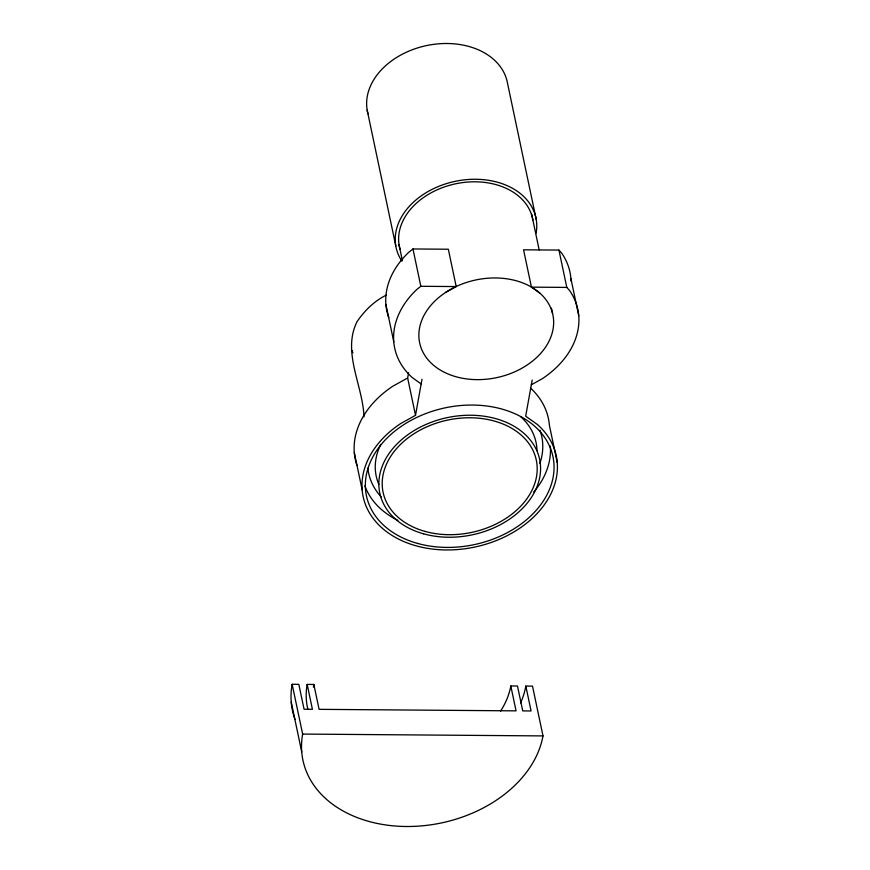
<?xml version="1.0" encoding="UTF-8"?>
<svg xmlns="http://www.w3.org/2000/svg" width="870" height="870" viewBox="0 0 870 870"><rect width="100%" height="100%" fill="white"/><g stroke="black" fill="none" stroke-linecap="round" stroke-linejoin="round"><path stroke-width="1.3" d="M532.19 380.06L525.676 416.175L537.551 424.625A98.691 72.417 -11.9 0 1 518.77 528.884A98.691 72.417 -11.9 0 1 381.854 527.84A98.691 72.417 -11.9 0 1 400.635 423.581L415.512 415.327L407.649 377.993L408.585 372.762M415.512 415.327L422.015 379.211M445.527 292.483A68.067 49.938 -11.9 0 1 553.124 316.136A68.067 49.938 -11.9 0 1 460.132 377.776A68.067 49.938 -11.9 0 1 445.527 292.483L456.195 286.567L448.333 249.233L412.967 248.961L409.052 252.039A93.59 68.665 -11.9 0 0 388.76 317.572M456.195 286.567L420.83 286.295L416.926 289.373A93.59 68.665 -11.9 0 0 412.445 377.732L421.167 383.953M407.649 377.993L392.772 386.247A98.691 72.417 -11.9 0 0 356.885 465.211M531.331 384.79L542.271 378.722A93.59 68.665 -11.9 0 0 569.589 290.547L566.805 287.415L558.932 250.081L523.566 249.81L531.439 287.144L539.955 293.212M386.171 295.169C374.23 301.085 364.541 310.677 357.07 321.617C341.812 352.002 362.997 385.671 363.986 416.958M531.439 287.144L566.805 287.415M292.146 684.288L298.823 684.342L304.065 709.235L312.417 709.3L307.175 684.407L313.842 684.462L319.094 709.344L516.051 710.855L510.81 685.962L517.487 686.017L522.729 710.899L531.081 710.964L525.828 686.082L532.505 686.125L543 735.911A122.518 89.893 -11.9 0 1 406.333 826.5A122.518 89.893 -11.9 0 1 302.64 734.073L292.146 684.288A122.518 89.893 -11.9 0 0 294.984 719.381M302.64 734.073L543 735.911M558.932 250.081L561.726 253.213A93.59 68.665 -11.9 0 1 571.035 280.966M351.893 350.338L352.926 352.785M570.894 278.52L578.757 315.843M536.203 219.338L507.591 83.585A71.47 52.439 -11.9 0 0 426.039 45.686A71.47 52.439 -11.9 0 0 367.988 113.818M531.624 214.085L539.161 249.875M551.449 308.176L552.57 313.483M557.246 462.579L549.383 425.245A98.691 72.417 -11.9 0 0 530.635 388.161M412.967 248.961L420.83 286.295M399.015 244.72L402.364 260.619M367.183 110.185L395.796 245.938M385.899 304.413L393.762 341.747M354.297 452.552L362.159 489.886M291.243 702.166L301.727 751.941M539.976 430.226A88.479 64.924 -11.9 0 1 539.911 463.351M381.136 496.824A88.479 64.924 -11.9 0 1 367.825 468.082M520.554 416.556A81.682 59.932 -11.9 0 1 536.986 450.584M378.863 484.481A81.682 59.932 -11.9 0 1 380.777 444.429M550.308 446.082A95.287 69.915 -11.9 0 1 533.756 492.018M397.905 520.358A95.287 69.915 -11.9 0 1 364.856 485.841M400.004 249.114A68.067 49.938 -11.9 0 1 454.956 183.94A68.067 49.938 -11.9 0 1 532.864 219.979M401.81 261.043A71.47 52.439 -11.9 0 1 455.488 181.264A71.47 52.439 -11.9 0 1 536.105 233.182M525.828 686.082A115.71 84.901 -11.9 0 1 520.619 702.927M510.81 685.962A100.398 73.667 -11.9 0 1 500.5 711.192M313.428 687.126A100.398 73.667 -11.9 0 1 313.842 684.462M307.795 708.941A107.206 78.659 -11.9 0 1 307.175 684.407M417.513 543.402A95.287 69.915 -11.9 0 0 553.885 463.047A95.287 69.915 -11.9 0 0 407.715 422.244A95.287 69.915 -11.9 0 0 417.513 543.402M423.538 533.81A81.682 59.932 -11.9 0 0 540.433 464.928A81.682 59.932 -11.9 0 0 415.142 429.965A81.682 59.932 -11.9 0 0 423.538 533.81M425.049 531.407A78.278 57.431 -11.9 0 0 537.062 465.406A78.278 57.431 -11.9 0 0 416.991 431.89A78.278 57.431 -11.9 0 0 425.049 531.407"/></g></svg>
